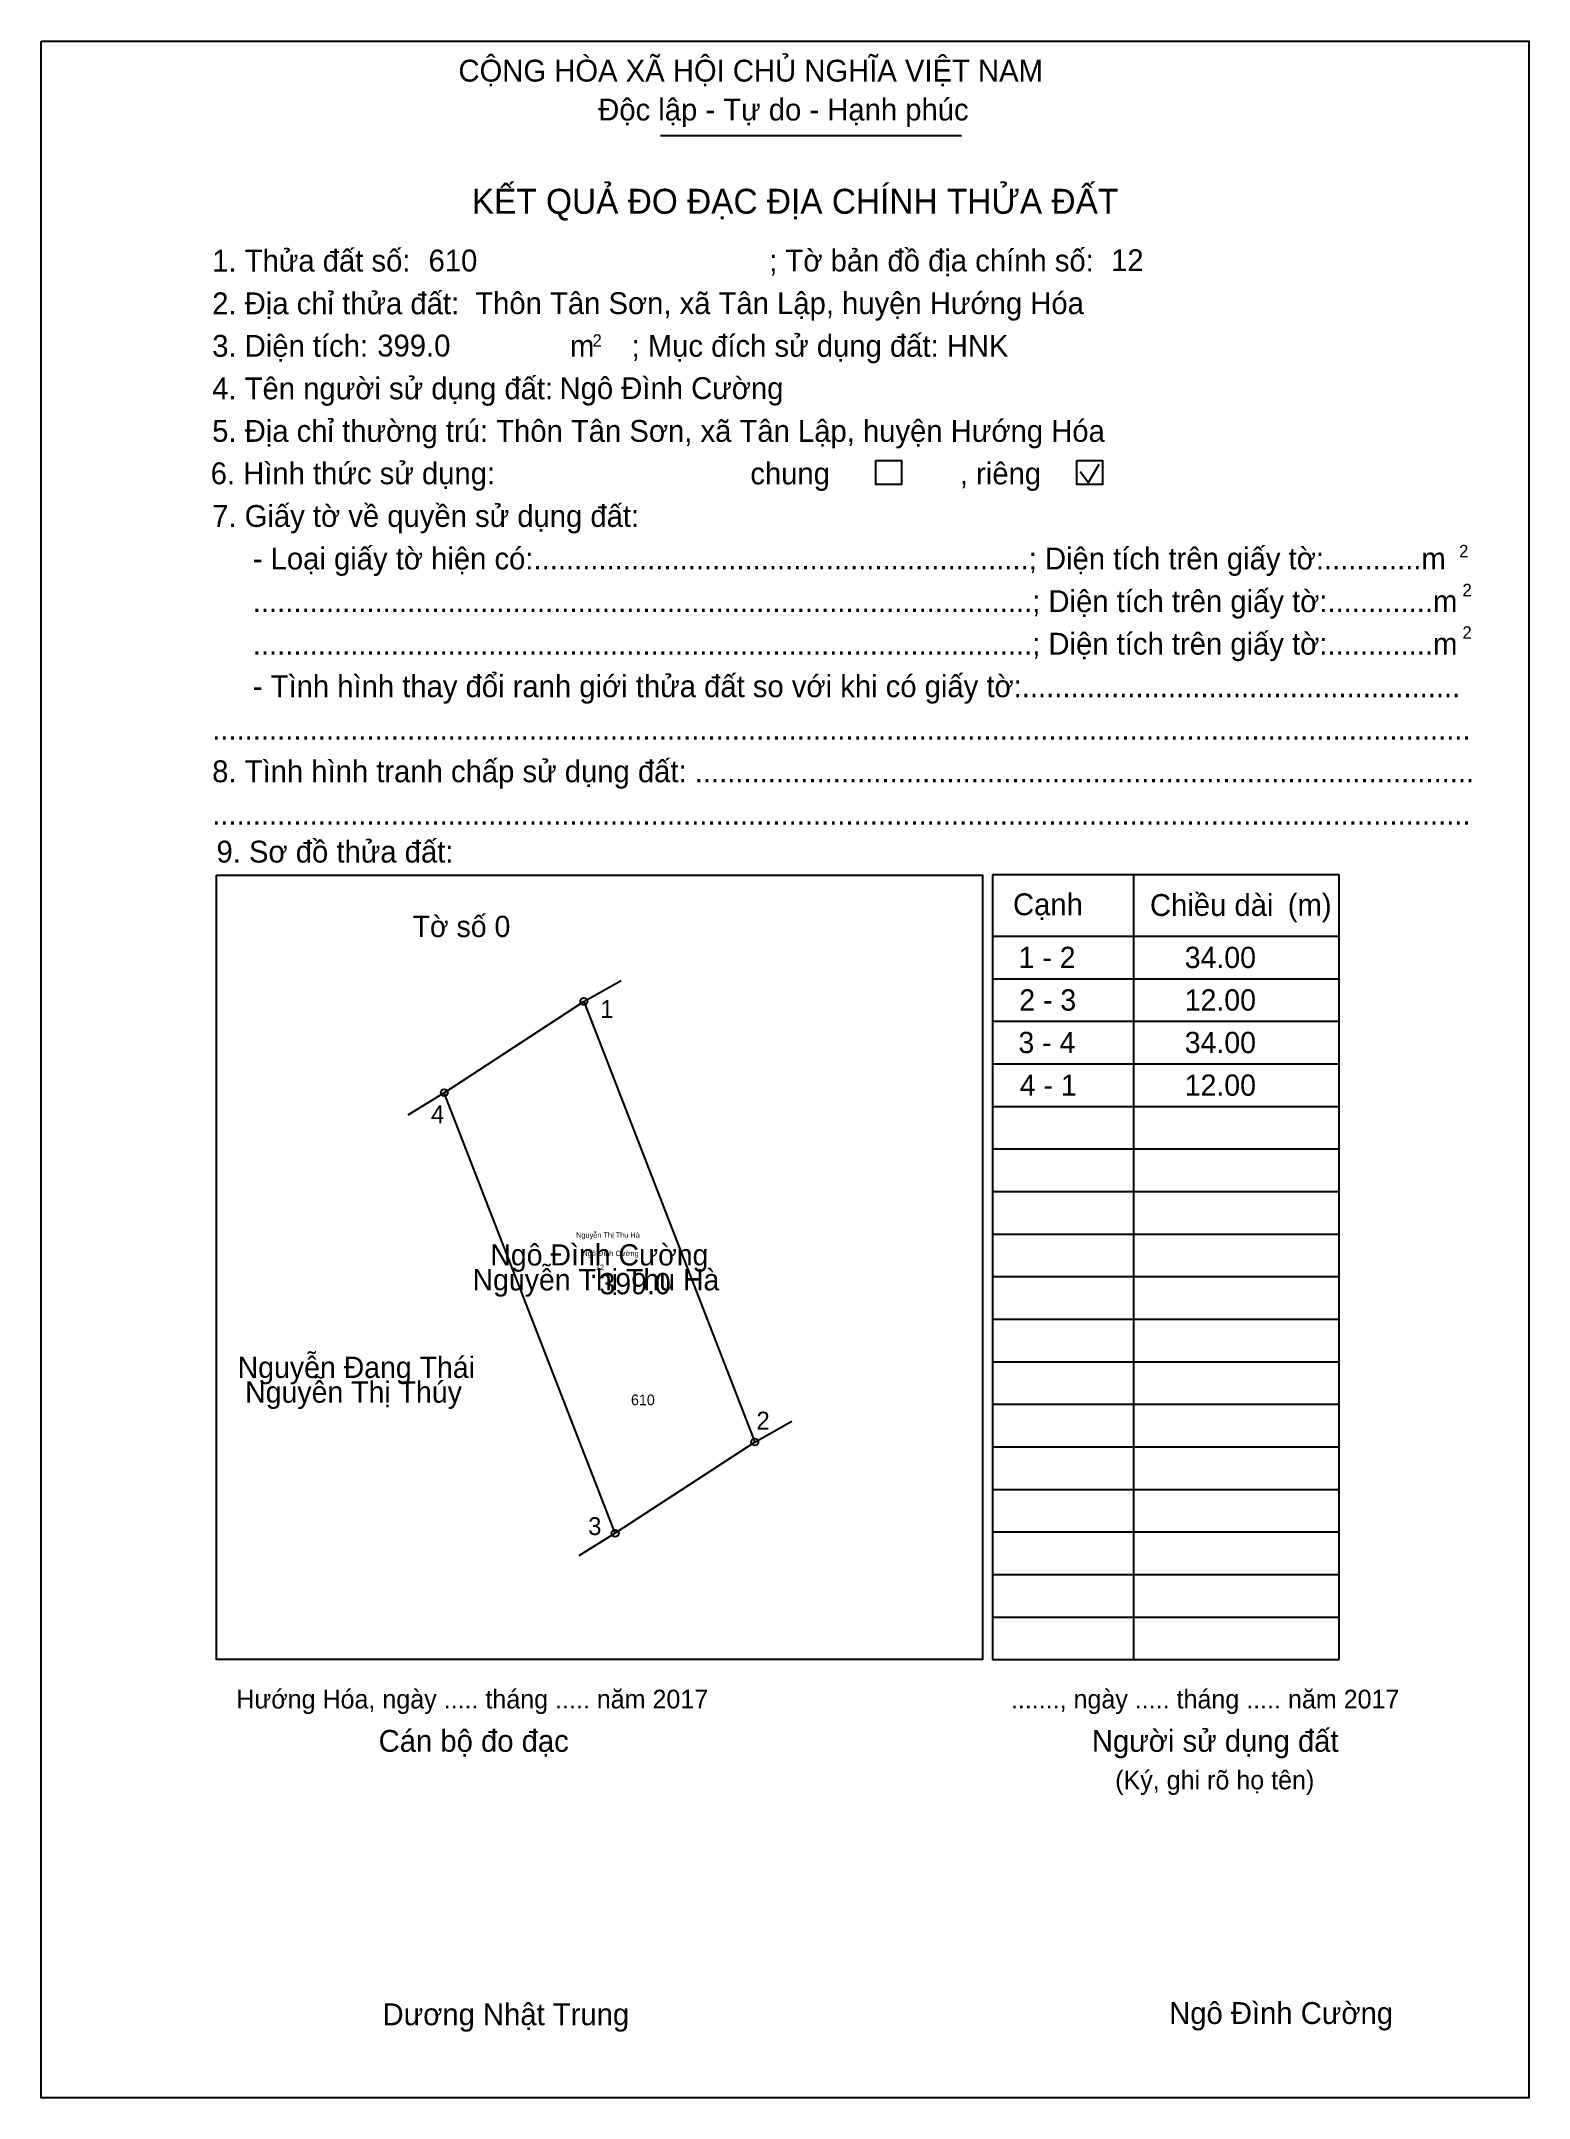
# Model space of a CAD drawing. Extents: x 548129 to 548236, y 1837736 to 1837884.
import ezdxf

# ---------------------------------------------------------------- set-up
doc = ezdxf.new("R2010")
doc.units = 0
for name, color, linetype in [('Level 1', 7, 'Continuous'), ('Level 10', 7, 'Continuous'), ('Level 11', 7, 'Continuous'), ('Level 13', 7, 'Continuous'), ('Level 15', 7, 'Continuous'), ('Level 18', 7, 'Continuous'), ('Level 2', 7, 'Continuous'), ('Level 21', 7, 'Continuous'), ('Level 27', 7, 'Continuous'), ('Level 36', 7, 'Continuous'), ('Level 48', 7, 'Continuous'), ('Level 50', 7, 'Continuous'), ('Level 52', 7, 'Continuous'), ('Level 6', 7, 'Continuous'), ('Level 9', 7, 'Continuous')]:
    doc.layers.add(name, color=color, linetype=linetype)

msp = doc.modelspace()

# ---------------------------------------------------------------- linework, layer by layer
at = {"layer": 'Level 1'}
for p, q in [((548128.62, 1837883.96), (548128.62, 1837883.96)), ((548173.17, 1837877.17), (548194.8, 1837877.17)), ((548203.95, 1837852.2), (548204.7, 1837853.52)), ((548203.35, 1837852.99), (548203.95, 1837852.2)), ((548141.23, 1837823.95), (548141.23, 1837823.95)), ((548221.96, 1837823.97), (548197.04, 1837823.97)), ((548197.04, 1837823.97), (548197.04, 1837767.52)), ((548207.17, 1837823.97), (548207.17, 1837767.52)), ((548221.96, 1837767.52), (548221.96, 1837823.97)), ((548197.04, 1837819.56), (548214.17, 1837819.56)), ((548214.17, 1837819.56), (548221.96, 1837819.56)), ((548197.04, 1837816.5), (548214.17, 1837816.5)), ((548214.17, 1837816.5), (548221.96, 1837816.5)), ((548197.04, 1837813.44), (548214.17, 1837813.44)), ((548214.17, 1837813.44), (548221.96, 1837813.44)), ((548197.04, 1837810.38), (548214.17, 1837810.38)), ((548214.17, 1837810.38), (548221.96, 1837810.38)), ((548197.04, 1837807.32), (548214.17, 1837807.32)), ((548214.17, 1837807.32), (548221.96, 1837807.32)), ((548197.04, 1837804.26), (548214.17, 1837804.26)), ((548214.17, 1837804.26), (548221.96, 1837804.26)), ((548197.04, 1837801.19), (548214.17, 1837801.19)), ((548214.17, 1837801.19), (548221.96, 1837801.19)), ((548197.04, 1837798.13), (548214.17, 1837798.13)), ((548214.17, 1837798.13), (548221.96, 1837798.13)), ((548197.04, 1837795.07), (548214.17, 1837795.07)), ((548214.17, 1837795.07), (548221.96, 1837795.07)), ((548197.04, 1837792.01), (548214.17, 1837792.01)), ((548214.17, 1837792.01), (548221.96, 1837792.01)), ((548197.04, 1837788.95), (548214.17, 1837788.95)), ((548214.17, 1837788.95), (548221.96, 1837788.95)), ((548197.04, 1837785.89), (548214.17, 1837785.89)), ((548214.17, 1837785.89), (548221.96, 1837785.89)), ((548197.04, 1837782.83), (548214.17, 1837782.83)), ((548214.17, 1837782.83), (548221.96, 1837782.83)), ((548197.04, 1837779.76), (548214.17, 1837779.76)), ((548214.17, 1837779.76), (548221.96, 1837779.76)), ((548197.04, 1837776.7), (548214.17, 1837776.7)), ((548214.17, 1837776.7), (548221.96, 1837776.7)), ((548197.04, 1837773.64), (548214.17, 1837773.64)), ((548214.17, 1837773.64), (548221.96, 1837773.64)), ((548197.04, 1837770.58), (548214.17, 1837770.58)), ((548214.17, 1837770.58), (548221.96, 1837770.58)), ((548196.32, 1837767.52), (548196.32, 1837767.52)), ((548197.04, 1837767.52), (548221.96, 1837767.52)), ((548221.96, 1837767.52), (548221.96, 1837768.07)), ((548235.61, 1837735.98), (548235.61, 1837735.98))]:
    msp.add_line(p, q, dxfattribs=at)
msp.add_lwpolyline([(548141.23, 1837823.95), (548196.32, 1837823.95), (548196.32, 1837767.52), (548141.23, 1837767.52)], close=True, dxfattribs=at)
at = {"layer": 'Level 10'}
msp.add_lwpolyline([(548157.61, 1837808.3), (548167.65, 1837814.87), (548179.94, 1837783.17), (548169.9, 1837776.6)], close=True, dxfattribs=at)
at = {"layer": 'Level 11'}
for centre in [(548167.65, 1837814.87), (548157.61, 1837808.3), (548157.61, 1837808.3), (548179.94, 1837783.17), (548169.9, 1837776.6)]:
    msp.add_circle(centre, 0.255, dxfattribs=at)
at = {"layer": 'Level 2'}
msp.add_lwpolyline([(548128.62, 1837883.96), (548235.61, 1837883.96), (548235.61, 1837735.98), (548128.62, 1837735.98)], close=True, dxfattribs=at)
at = {"layer": 'Level 27'}
for p, q in [((548167.65, 1837814.87), (548170.32, 1837816.37)), ((548157.61, 1837808.3), (548155, 1837806.69)), ((548179.94, 1837783.17), (548182.61, 1837784.67)), ((548169.9, 1837776.6), (548167.29, 1837774.99))]:
    msp.add_line(p, q, dxfattribs=at)
at = {"layer": 'Level 50'}
for points in [[(548188.65, 1837853.78), (548190.49, 1837853.78), (548190.49, 1837852.07), (548188.65, 1837852.07)], [(548203.11, 1837853.78), (548204.94, 1837853.78), (548204.94, 1837852.07), (548203.11, 1837852.07)]]:
    msp.add_lwpolyline(points, close=True, dxfattribs=at)

# ---------------------------------------------------------------- texts
at = {"layer": 'Level 1'}
for s, height, p in [('CỘNG HÒA XÃ HỘI CHỦ NGHĨA VIỆT NAM', 1.5715, (548158.63, 1837881.05)), ('Độc lập - Tự do - Hạnh phúc', 1.5715, (548168.68, 1837878.25)), ('KẾT QUẢ ĐO ĐẠC ĐỊA CHÍNH THỬA ĐẤT', 1.7962, (548159.59, 1837871.54)), ('1. Thửa đất số:', 1.5715, (548140.92, 1837867.38)), ('; Tờ bản đồ địa chính số:', 1.5715, (548180.98, 1837867.39)), ('2. Địa chỉ thửa đất:', 1.5715, (548140.92, 1837864.31)), ('3. Diện tích:', 1.5715, (548140.92, 1837861.25)), ('m', 1.57, (548166.65, 1837861.25)), ('2', 0.898, (548168.27, 1837861.97)), ('; Mục đích sử dụng đất: HNK', 1.5716, (548171.08, 1837861.25)), ('4. Tên người sử dụng đất:', 1.5715, (548140.92, 1837858.19)), ('5. Địa chỉ thường trú: Thôn Tân Sơn, xã Tân Lập, huyện Hướng Hóa', 1.5716, (548140.92, 1837855.13)), ('chung                , riêng', 1.5715, (548179.62, 1837852.07)), ('7. Giấy tờ về quyền sử dụng đất:', 1.5715, (548140.92, 1837849.01)), ('     - Loại giấy tờ hiện có:.............................................................; Diện tích trên giấy tờ:............m', 1.57153, (548140.92, 1837845.95)), ('2', 0.898, (548230.59, 1837846.82)), ('     ................................................................................................; Diện tích trên giấy tờ:.............m', 1.57153, (548140.92, 1837842.88)), ('2', 0.898, (548230.83, 1837844.02)), ('     ................................................................................................; Diện tích trên giấy tờ:.............m', 1.57153, (548140.92, 1837839.82)), ('2', 0.898, (548230.83, 1837840.96)), ('     - Tình hình thay đổi ranh giới thửa đất so với khi có giấy tờ:......................................................', 1.57153, (548140.92, 1837836.76)), ('...........................................................................................................................................................', 1.57153, (548140.92, 1837833.7)), ('8. Tình hình tranh chấp sử dụng đất: ................................................................................................', 1.57153, (548140.92, 1837830.64)), ('...........................................................................................................................................................', 1.57153, (548140.92, 1837827.58)), ('9. Sơ đồ thửa đất:', 1.5715, (548141.23, 1837824.86)), ('Cạnh', 1.572, (548198.51, 1837821.07)), ('Chiều dài', 1.572, (548208.36, 1837821.02)), ('(m)', 1.572, (548218.27, 1837821.04)), ('Hướng Hóa, ngày ..... tháng ..... năm 2017', 1.3471, (548142.66, 1837764)), ('......., ngày ..... tháng ..... năm 2017', 1.3471, (548198.36, 1837764)), ('Cán bộ đo đạc', 1.5716, (548152.89, 1837760.88)), ('Người sử dụng đất', 1.5715, (548204.18, 1837760.88)), ('(Ký, ghi rõ họ tên)', 1.3471, (548205.86, 1837758.18)), ('Dương Nhật Trung', 1.5716, (548153.17, 1837741.21))]:
    msp.add_text(s, height=height, dxfattribs=at).set_placement(p)
at = {"layer": 'Level 13'}
for s, height, p in [('Ngô Đình Cường', 1.5308, (548160.92, 1837795.87)), ('Nguyễn Thị Thu Hà', 1.5308, (548159.64, 1837794.08)), ('Ngô Đình Cường', 0.3827, (548167.54, 1837796.55)), ('.', 1.53, (548168.06, 1837794.97)), ('399.0', 1.531, (548168.77, 1837793.8))]:
    msp.add_text(s, height=height, dxfattribs=at).set_placement(p)
at = {"layer": 'Level 15'}
msp.add_text('Nguyễn Thị Thu Hà', height=0.3827, dxfattribs=at).set_placement((548167.09, 1837797.87))
at = {"layer": 'Level 18'}
msp.add_text('12', height=0.383, dxfattribs=at).set_placement((548168.51, 1837795.55))
at = {"layer": 'Level 21'}
msp.add_text('610', height=0.765, dxfattribs=at).set_placement((548171.04, 1837785.82))
at = {"layer": 'Level 36'}
for s, height, p in [('Tờ số 0', 1.531, (548155.33, 1837819.5)), ('Nguyễn Đang Thái', 1.5308, (548142.75, 1837787.78)), ('Nguyễn Thị Thúy', 1.5308, (548143.29, 1837786))]:
    msp.add_text(s, height=height, dxfattribs=at).set_placement(p)
at = {"layer": 'Level 48'}
msp.add_text('6. Hình thức sử dụng:', height=1.5716, dxfattribs=at).set_placement((548140.81, 1837852.08))
at = {"layer": 'Level 52'}
for s, p in [('1 - 2', (548198.91, 1837817.27)), ('34.00', (548210.86, 1837817.27)), ('2 - 3', (548198.96, 1837814.21)), ('12.00', (548210.86, 1837814.21)), ('3 - 4', (548198.9, 1837811.15)), ('34.00', (548210.86, 1837811.15)), ('4 - 1', (548199, 1837808.08)), ('12.00', (548210.86, 1837808.08))]:
    msp.add_text(s, height=1.531, dxfattribs=at).set_placement(p)
at = {"layer": 'Level 6'}
for s, height, p in [('610', 1.572, (548156.48, 1837867.39)), ('12', 1.572, (548205.56, 1837867.41)), ('Thôn Tân Sơn, xã Tân Lập, huyện Hướng Hóa', 1.5716, (548159.84, 1837864.32)), ('399.0', 1.572, (548152.79, 1837861.27)), ('Ngô Đình Cường', 1.5716, (548165.9, 1837858.21)), ('Ngô Đình Cường', 1.5716, (548209.74, 1837741.3))]:
    msp.add_text(s, height=height, dxfattribs=at).set_placement(p)
at = {"layer": 'Level 9'}
for s, p in [('1', (548168.83, 1837813.68)), ('4', (548156.65, 1837806.11)), ('2', (548180.06, 1837784.07)), ('3', (548167.96, 1837776.48))]:
    msp.add_text(s, height=1.28, dxfattribs=at).set_placement(p)

doc.saveas('drawing.dxf')
